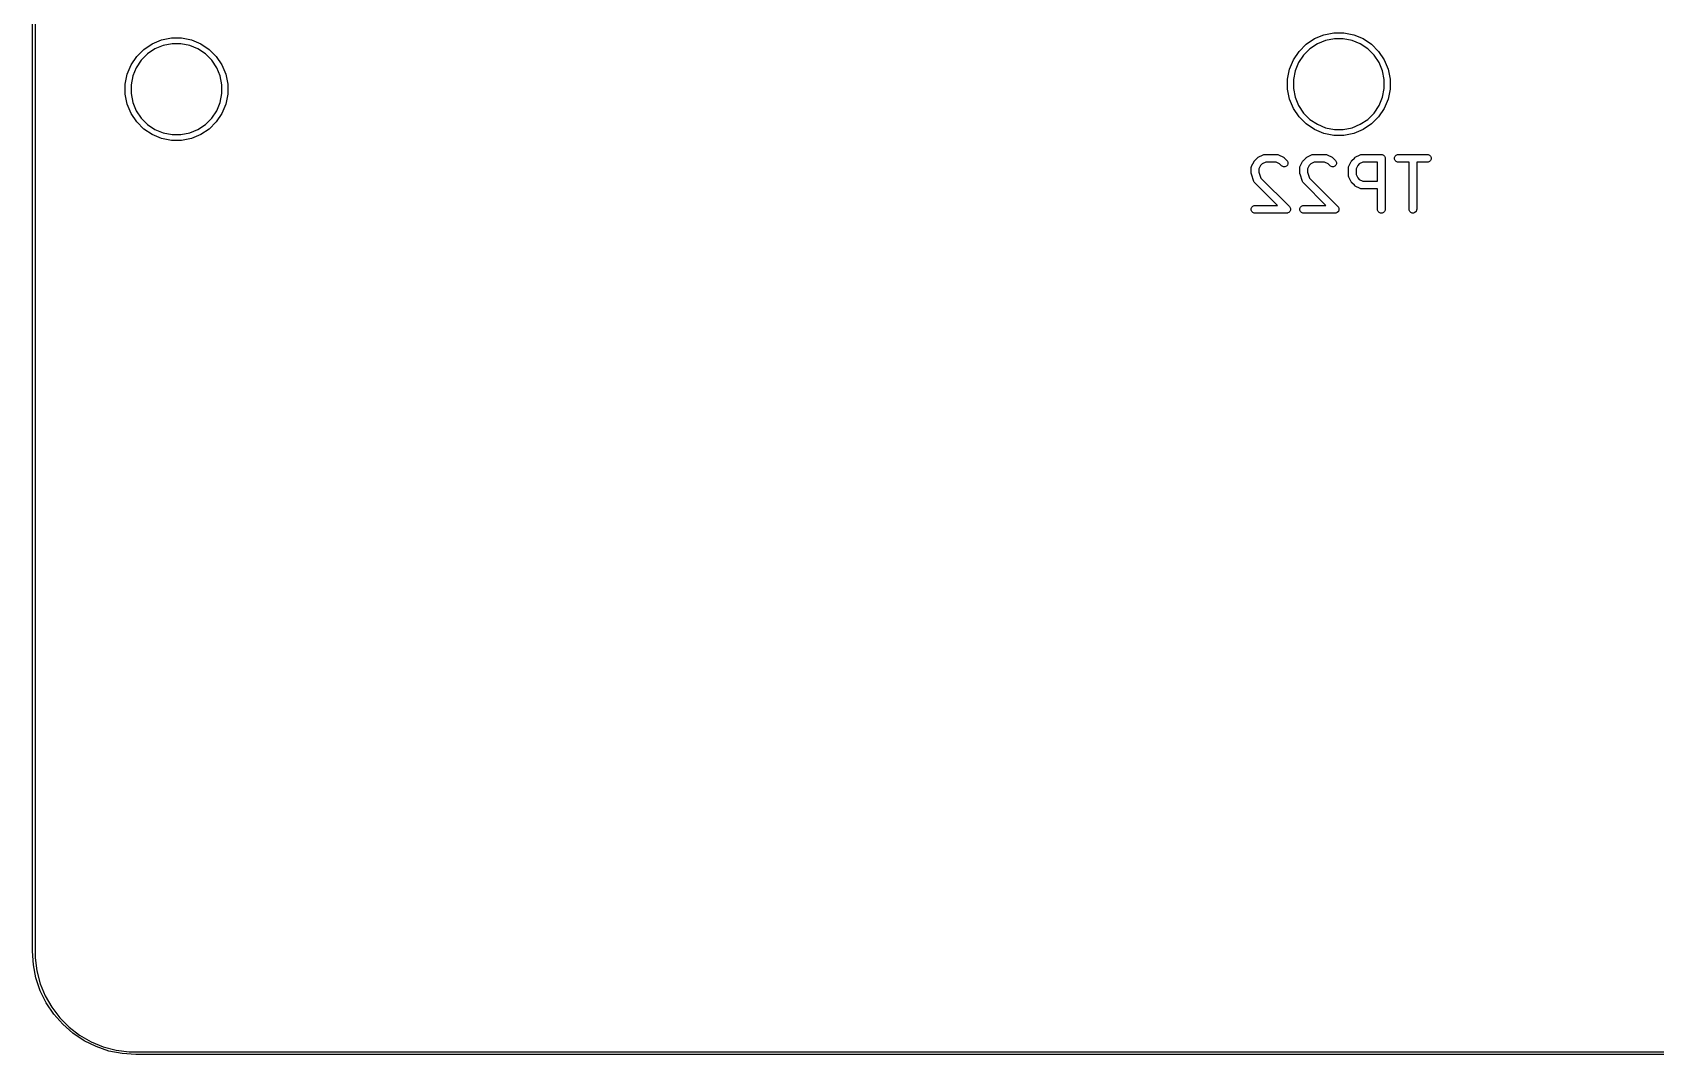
# Model space of a CAD drawing. Header units: millimetres. Extents: x 113.4 to 170.4, y -113 to -74.5.
# Drawn here: x 113.38 to 145.21, y -113.02 to -92.99 of the extents above; entities that cross this region are included whole.
import ezdxf

# ---------------------------------------------------------------- set-up
doc = ezdxf.new("R2010")
doc.units = ezdxf.units.MM
doc.layers.add('B.Silkscreen', color=31, linetype='CONTINUOUS', true_color=0xe8b2a7)

msp = doc.modelspace()

# ---------------------------------------------------------------- linework, layer by layer
at = {"layer": 'B.Silkscreen', "linetype": 'CONTINUOUS'}
for p, q in [((113.375, -111), (113.375, -76.5)), ((113.425, -76.5), (113.425, -111)), ((115.559263, -93.319259), (115.723889, -93.20926)), ((115.723889, -93.20926), (115.906812, -93.13349)), ((115.940397, -93.244203), (115.778427, -93.311293)), ((115.906812, -93.13349), (116.101003, -93.094863)), ((116.112343, -93.21), (115.940397, -93.244203)), ((116.101003, -93.094863), (116.298997, -93.094863)), ((116.287657, -93.21), (116.112343, -93.21)), ((116.459603, -93.244203), (116.287657, -93.21)), ((116.298997, -93.094863), (116.493188, -93.13349)), ((116.621573, -93.311293), (116.459603, -93.244203)), ((116.493188, -93.13349), (116.676111, -93.20926)), ((116.676111, -93.20926), (116.840737, -93.319259)), ((138.219259, -93.359263), (138.359263, -93.219259)), ((138.359263, -93.219259), (138.523889, -93.10926)), ((138.578427, -93.211293), (138.432658, -93.308692)), ((138.523889, -93.10926), (138.706812, -93.03349)), ((138.740397, -93.144203), (138.578427, -93.211293)), ((138.706812, -93.03349), (138.901003, -92.994863)), ((138.912343, -93.11), (138.740397, -93.144203)), ((138.901003, -92.994863), (139.098997, -92.994863)), ((139.087657, -93.11), (138.912343, -93.11)), ((139.259603, -93.144203), (139.087657, -93.11)), ((139.098997, -92.994863), (139.293188, -93.03349)), ((139.421573, -93.211293), (139.259603, -93.144203)), ((139.293188, -93.03349), (139.476111, -93.10926)), ((139.567342, -93.308692), (139.421573, -93.211293)), ((139.476111, -93.10926), (139.640737, -93.219259)), ((139.640737, -93.219259), (139.780741, -93.359263)), ((115.30926, -93.623889), (115.419259, -93.459263)), ((115.508692, -93.532658), (115.411293, -93.678427)), ((115.419259, -93.459263), (115.559263, -93.319259)), ((115.632658, -93.408692), (115.508692, -93.532658)), ((115.778427, -93.311293), (115.632658, -93.408692)), ((116.767342, -93.408692), (116.621573, -93.311293)), ((116.891308, -93.532658), (116.767342, -93.408692)), ((116.840737, -93.319259), (116.980741, -93.459263)), ((116.988707, -93.678427), (116.891308, -93.532658)), ((116.980741, -93.459263), (117.09074, -93.623889)), ((138.03349, -93.706812), (138.10926, -93.523889)), ((138.10926, -93.523889), (138.219259, -93.359263)), ((138.211293, -93.578427), (138.144203, -93.740397)), ((138.308692, -93.432658), (138.211293, -93.578427)), ((138.432658, -93.308692), (138.308692, -93.432658)), ((139.691308, -93.432658), (139.567342, -93.308692)), ((139.788707, -93.578427), (139.691308, -93.432658)), ((139.780741, -93.359263), (139.89074, -93.523889)), ((139.855797, -93.740397), (139.788707, -93.578427)), ((139.89074, -93.523889), (139.96651, -93.706812)), ((115.194863, -94.001003), (115.23349, -93.806812)), ((115.23349, -93.806812), (115.30926, -93.623889)), ((115.344203, -93.840397), (115.31, -94.012343)), ((115.411293, -93.678427), (115.344203, -93.840397)), ((117.055797, -93.840397), (116.988707, -93.678427)), ((117.09, -94.012343), (117.055797, -93.840397)), ((117.09074, -93.623889), (117.16651, -93.806812)), ((117.16651, -93.806812), (117.205137, -94.001003)), ((137.994863, -93.901003), (138.03349, -93.706812)), ((137.994863, -93.912343), (137.994863, -93.901003)), ((137.994863, -94.098997), (137.994863, -93.912343)), ((138.144203, -93.740397), (138.11, -93.912343)), ((138.11, -93.912343), (138.11, -94.087657)), ((139.89, -93.912343), (139.855797, -93.740397)), ((139.89, -94.087657), (139.89, -93.912343)), ((139.96651, -93.706812), (140.005137, -93.901003)), ((140.005137, -93.901003), (140.005137, -94.098997)), ((115.194863, -94.012343), (115.194863, -94.001003)), ((115.194863, -94.198997), (115.194863, -94.012343)), ((115.23349, -94.393188), (115.194863, -94.198997)), ((115.31, -94.012343), (115.31, -94.187657)), ((115.31, -94.187657), (115.344203, -94.359603)), ((117.055797, -94.359603), (117.09, -94.187657)), ((117.09, -94.187657), (117.09, -94.012343)), ((117.205137, -94.198997), (117.16651, -94.393188)), ((117.205137, -94.001003), (117.205137, -94.198997)), ((138.03349, -94.293188), (137.994863, -94.098997)), ((138.11, -94.087657), (138.144203, -94.259603)), ((139.855797, -94.259603), (139.89, -94.087657)), ((140.005137, -94.098997), (139.96651, -94.293188)), ((115.30926, -94.576111), (115.23349, -94.393188)), ((115.344203, -94.359603), (115.411293, -94.521573)), ((115.411293, -94.521573), (115.508692, -94.667342)), ((116.891308, -94.667342), (116.988707, -94.521573)), ((116.988707, -94.521573), (117.055797, -94.359603)), ((117.16651, -94.393188), (117.09074, -94.576111)), ((138.10926, -94.476111), (138.03349, -94.293188)), ((138.219259, -94.640737), (138.10926, -94.476111)), ((138.144203, -94.259603), (138.211293, -94.421573)), ((138.211293, -94.421573), (138.308692, -94.567342)), ((139.691308, -94.567342), (139.788707, -94.421573)), ((139.89074, -94.476111), (139.780741, -94.640737)), ((139.788707, -94.421573), (139.855797, -94.259603)), ((139.96651, -94.293188), (139.89074, -94.476111)), ((115.419259, -94.740737), (115.30926, -94.576111)), ((115.559263, -94.880741), (115.419259, -94.740737)), ((115.508692, -94.667342), (115.632658, -94.791308)), ((115.632658, -94.791308), (115.778427, -94.888707)), ((116.621573, -94.888707), (116.767342, -94.791308)), ((116.767342, -94.791308), (116.891308, -94.667342)), ((116.980741, -94.740737), (116.840737, -94.880741)), ((117.09074, -94.576111), (116.980741, -94.740737)), ((138.359263, -94.780741), (138.219259, -94.640737)), ((138.308692, -94.567342), (138.432658, -94.691308)), ((138.523889, -94.89074), (138.359263, -94.780741)), ((138.432658, -94.691308), (138.578427, -94.788707)), ((138.578427, -94.788707), (138.740397, -94.855797)), ((138.740397, -94.855797), (138.912343, -94.89)), ((139.087657, -94.89), (139.259603, -94.855797)), ((139.259603, -94.855797), (139.421573, -94.788707)), ((139.421573, -94.788707), (139.567342, -94.691308)), ((139.640737, -94.780741), (139.476111, -94.89074)), ((139.567342, -94.691308), (139.691308, -94.567342)), ((139.780741, -94.640737), (139.640737, -94.780741)), ((115.723889, -94.99074), (115.559263, -94.880741)), ((115.906812, -95.06651), (115.723889, -94.99074)), ((115.778427, -94.888707), (115.940397, -94.955797)), ((116.101003, -95.105137), (115.906812, -95.06651)), ((115.940397, -94.955797), (116.112343, -94.99)), ((116.298997, -95.105137), (116.101003, -95.105137)), ((116.112343, -94.99), (116.287657, -94.99)), ((116.287657, -94.99), (116.459603, -94.955797)), ((116.493188, -95.06651), (116.298997, -95.105137)), ((116.459603, -94.955797), (116.621573, -94.888707)), ((116.676111, -94.99074), (116.493188, -95.06651)), ((116.840737, -94.880741), (116.676111, -94.99074)), ((138.706812, -94.96651), (138.523889, -94.89074)), ((138.901003, -95.005137), (138.706812, -94.96651)), ((139.098997, -95.005137), (138.901003, -95.005137)), ((138.912343, -94.89), (139.087657, -94.89)), ((139.293188, -94.96651), (139.098997, -95.005137)), ((139.476111, -94.89074), (139.293188, -94.96651)), ((137.337679, -95.516516), (137.341643, -95.510216)), ((137.341643, -95.510216), (137.342401, -95.508389)), ((137.342401, -95.508389), (137.344089, -95.506332)), ((137.344089, -95.506332), (137.345511, -95.504073)), ((137.345511, -95.504073), (137.347009, -95.502773)), ((137.347009, -95.502773), (137.351728, -95.497024)), ((137.351728, -95.497024), (137.399347, -95.449405)), ((137.399347, -95.449405), (137.405096, -95.444686)), ((137.405096, -95.444686), (137.406396, -95.443188)), ((137.406396, -95.443188), (137.408655, -95.441766)), ((137.408655, -95.441766), (137.410712, -95.440078)), ((137.410712, -95.440078), (137.412539, -95.43932)), ((137.412539, -95.43932), (137.418839, -95.435356)), ((137.418839, -95.435356), (137.514077, -95.387737)), ((137.514077, -95.387737), (137.527808, -95.382482)), ((137.527808, -95.382482), (137.530497, -95.38229)), ((137.530497, -95.38229), (137.532986, -95.38126)), ((137.532986, -95.38126), (137.547618, -95.379819)), ((137.547618, -95.379819), (137.785713, -95.379819)), ((137.785713, -95.379819), (137.800345, -95.38126)), ((137.800345, -95.38126), (137.802834, -95.382291)), ((137.802834, -95.382291), (137.805522, -95.382482)), ((137.805522, -95.382482), (137.819254, -95.387737)), ((137.819254, -95.387737), (137.914492, -95.435356)), ((137.914492, -95.435356), (137.920791, -95.43932)), ((137.920791, -95.43932), (137.922619, -95.440078)), ((137.922619, -95.440078), (137.924675, -95.441766)), ((137.924675, -95.441766), (137.926935, -95.443188)), ((137.926935, -95.443188), (137.928234, -95.444686)), ((137.928234, -95.444686), (137.933984, -95.449405)), ((137.933984, -95.449405), (137.981603, -95.497024)), ((137.981603, -95.497024), (137.99093, -95.508389)), ((137.99093, -95.508389), (138.002129, -95.535425)), ((138.29006, -95.516516), (138.294024, -95.510216)), ((138.294024, -95.510216), (138.294782, -95.508389)), ((138.294782, -95.508389), (138.29647, -95.506332)), ((138.29647, -95.506332), (138.297892, -95.504073)), ((138.297892, -95.504073), (138.29939, -95.502773)), ((138.29939, -95.502773), (138.304109, -95.497024)), ((138.304109, -95.497024), (138.351728, -95.449405)), ((138.351728, -95.449405), (138.357477, -95.444686)), ((138.357477, -95.444686), (138.358777, -95.443188)), ((138.358777, -95.443188), (138.361036, -95.441766)), ((138.361036, -95.441766), (138.363093, -95.440078)), ((138.363093, -95.440078), (138.36492, -95.43932)), ((138.36492, -95.43932), (138.37122, -95.435356)), ((138.37122, -95.435356), (138.466458, -95.387737)), ((138.466458, -95.387737), (138.480189, -95.382482)), ((138.480189, -95.382482), (138.482878, -95.38229)), ((138.482878, -95.38229), (138.485367, -95.38126)), ((138.485367, -95.38126), (138.499999, -95.379819)), ((138.499999, -95.379819), (138.738094, -95.379819)), ((138.738094, -95.379819), (138.752726, -95.38126)), ((138.752726, -95.38126), (138.755215, -95.382291)), ((138.755215, -95.382291), (138.757903, -95.382482)), ((138.757903, -95.382482), (138.771635, -95.387737)), ((138.771635, -95.387737), (138.866873, -95.435356)), ((138.866873, -95.435356), (138.873172, -95.43932)), ((138.873172, -95.43932), (138.875, -95.440078)), ((138.875, -95.440078), (138.877056, -95.441766)), ((138.877056, -95.441766), (138.879316, -95.443188)), ((138.879316, -95.443188), (138.880615, -95.444686)), ((138.880615, -95.444686), (138.886365, -95.449405)), ((138.886365, -95.449405), (138.933984, -95.497024)), ((138.933984, -95.497024), (138.943311, -95.508389)), ((138.943311, -95.508389), (138.95451, -95.535425)), ((139.242441, -95.516516), (139.246405, -95.510216)), ((139.246405, -95.510216), (139.247163, -95.508389)), ((139.247163, -95.508389), (139.248851, -95.506332)), ((139.248851, -95.506332), (139.250273, -95.504073)), ((139.250273, -95.504073), (139.251771, -95.502773)), ((139.251771, -95.502773), (139.25649, -95.497024)), ((139.25649, -95.497024), (139.304109, -95.449405)), ((139.304109, -95.449405), (139.309858, -95.444686)), ((139.309858, -95.444686), (139.311158, -95.443188)), ((139.311158, -95.443188), (139.313417, -95.441766)), ((139.313417, -95.441766), (139.315474, -95.440078)), ((139.315474, -95.440078), (139.317301, -95.43932)), ((139.317301, -95.43932), (139.323601, -95.435356)), ((139.323601, -95.435356), (139.418839, -95.387737)), ((139.418839, -95.387737), (139.43257, -95.382482)), ((139.43257, -95.382482), (139.435259, -95.38229)), ((139.435259, -95.38229), (139.437748, -95.38126)), ((139.437748, -95.38126), (139.45238, -95.379819)), ((139.45238, -95.379819), (139.833332, -95.379819)), ((139.833332, -95.379819), (139.847964, -95.38126)), ((139.847964, -95.38126), (139.875, -95.392459)), ((139.875, -95.392459), (139.895692, -95.413151)), ((139.895692, -95.413151), (139.906891, -95.440187)), ((139.906891, -95.440187), (139.908332, -95.454819)), ((139.908332, -95.454819), (139.908332, -96.454819)), ((140.093107, -95.440187), (140.104306, -95.413151)), ((140.093107, -95.469451), (140.093107, -95.440187)), ((140.104306, -95.496487), (140.093107, -95.469451)), ((140.104306, -95.413151), (140.124998, -95.392459)), ((140.124998, -95.517179), (140.104306, -95.496487)), ((140.124998, -95.392459), (140.152034, -95.38126)), ((140.152034, -95.38126), (140.166666, -95.379819)), ((140.166666, -95.379819), (140.738094, -95.379819)), ((140.738094, -95.379819), (140.752726, -95.38126)), ((140.752726, -95.38126), (140.779762, -95.392459)), ((140.779762, -95.392459), (140.800454, -95.413151)), ((140.800454, -95.496487), (140.779762, -95.517179)), ((140.800454, -95.413151), (140.811653, -95.440187)), ((140.811653, -95.469451), (140.800454, -95.496487)), ((140.811653, -95.440187), (140.811653, -95.469451)), ((137.282142, -95.645295), (137.283583, -95.630663)), ((137.282142, -95.740533), (137.282142, -95.645295)), ((137.282871, -95.747938), (137.282142, -95.740533)), ((137.282731, -95.749913), (137.282871, -95.747938)), ((137.283321, -95.75251), (137.282731, -95.749913)), ((137.283583, -95.755165), (137.283321, -95.75251)), ((137.283583, -95.630663), (137.284614, -95.628173)), ((137.284341, -95.756996), (137.283583, -95.755165)), ((137.285991, -95.76425), (137.284341, -95.756996)), ((137.284614, -95.628173), (137.284805, -95.625486)), ((137.284805, -95.625486), (137.29006, -95.611754)), ((137.33361, -95.907107), (137.285991, -95.76425)), ((137.29006, -95.611754), (137.337679, -95.516516)), ((137.4664, -95.594484), (137.432142, -95.663)), ((137.432142, -95.663), (137.432142, -95.728362)), ((137.432142, -95.728362), (137.470313, -95.842876)), ((137.496807, -95.564077), (137.4664, -95.594484)), ((137.565323, -95.529819), (137.496807, -95.564077)), ((137.768008, -95.529819), (137.565323, -95.529819)), ((137.836524, -95.564077), (137.768008, -95.529819)), ((137.875537, -95.60309), (137.836524, -95.564077)), ((137.886902, -95.612417), (137.875537, -95.60309)), ((137.913938, -95.623616), (137.886902, -95.612417)), ((137.943201, -95.623616), (137.913938, -95.623616)), ((137.970237, -95.612417), (137.943201, -95.623616)), ((137.99093, -95.591724), (137.970237, -95.612417)), ((138.002129, -95.564688), (137.99093, -95.591724)), ((138.002129, -95.535425), (138.002129, -95.564688)), ((138.234523, -95.645295), (138.235964, -95.630663)), ((138.234523, -95.740533), (138.234523, -95.645295)), ((138.235252, -95.747938), (138.234523, -95.740533)), ((138.235112, -95.749913), (138.235252, -95.747938)), ((138.235702, -95.75251), (138.235112, -95.749913)), ((138.235964, -95.755165), (138.235702, -95.75251)), ((138.235964, -95.630663), (138.236995, -95.628173)), ((138.236722, -95.756996), (138.235964, -95.755165)), ((138.238372, -95.76425), (138.236722, -95.756996)), ((138.236995, -95.628173), (138.237186, -95.625486)), ((138.237186, -95.625486), (138.242441, -95.611754)), ((138.285991, -95.907107), (138.238372, -95.76425)), ((138.242441, -95.611754), (138.29006, -95.516516)), ((138.418781, -95.594484), (138.384523, -95.663)), ((138.384523, -95.663), (138.384523, -95.728362)), ((138.384523, -95.728362), (138.422694, -95.842876)), ((138.449188, -95.564077), (138.418781, -95.594484)), ((138.517704, -95.529819), (138.449188, -95.564077)), ((138.720389, -95.529819), (138.517704, -95.529819)), ((138.788905, -95.564077), (138.720389, -95.529819)), ((138.827918, -95.60309), (138.788905, -95.564077)), ((138.839283, -95.612417), (138.827918, -95.60309)), ((138.866319, -95.623616), (138.839283, -95.612417)), ((138.895582, -95.623616), (138.866319, -95.623616)), ((138.922618, -95.612417), (138.895582, -95.623616)), ((138.943311, -95.591724), (138.922618, -95.612417)), ((138.95451, -95.564688), (138.943311, -95.591724)), ((138.95451, -95.535425), (138.95451, -95.564688)), ((139.186904, -95.645295), (139.188345, -95.630663)), ((139.186904, -95.788152), (139.186904, -95.645295)), ((139.188345, -95.802784), (139.186904, -95.788152)), ((139.188345, -95.630663), (139.189376, -95.628173)), ((139.189376, -95.805273), (139.188345, -95.802784)), ((139.189376, -95.628173), (139.189567, -95.625486)), ((139.189567, -95.807961), (139.189376, -95.805273)), ((139.189567, -95.625486), (139.194822, -95.611754)), ((139.194822, -95.821693), (139.189567, -95.807961)), ((139.194822, -95.611754), (139.242441, -95.516516)), ((139.242441, -95.916931), (139.194822, -95.821693)), ((139.371162, -95.594484), (139.336904, -95.663)), ((139.336904, -95.663), (139.336904, -95.770447)), ((139.336904, -95.770447), (139.371162, -95.838963)), ((139.401569, -95.564077), (139.371162, -95.594484)), ((139.470085, -95.529819), (139.401569, -95.564077)), ((139.758332, -95.529819), (139.470085, -95.529819)), ((139.758332, -95.903628), (139.758332, -95.529819)), ((140.152034, -95.528378), (140.124998, -95.517179)), ((140.166666, -95.529819), (140.152034, -95.528378)), ((140.37738, -95.529819), (140.166666, -95.529819)), ((140.37738, -96.454819), (140.37738, -95.529819)), ((140.738094, -95.529819), (140.52738, -95.529819)), ((140.52738, -95.529819), (140.52738, -96.454819)), ((140.752726, -95.528378), (140.738094, -95.529819)), ((140.779762, -95.517179), (140.752726, -95.528378)), ((137.339604, -95.920532), (137.33361, -95.907107)), ((137.341369, -95.922567), (137.339604, -95.920532)), ((137.342401, -95.925058), (137.341369, -95.922567)), ((137.351728, -95.936423), (137.342401, -95.925058)), ((137.795123, -96.379819), (137.351728, -95.936423)), ((137.470313, -95.842876), (138.029222, -96.401786)), ((138.291985, -95.920532), (138.285991, -95.907107)), ((138.29375, -95.922567), (138.291985, -95.920532)), ((138.294782, -95.925058), (138.29375, -95.922567)), ((138.304109, -95.936423), (138.294782, -95.925058)), ((138.747504, -96.379819), (138.304109, -95.936423)), ((138.422694, -95.842876), (138.981603, -96.401786)), ((139.246405, -95.92323), (139.242441, -95.916931)), ((139.247163, -95.925058), (139.246405, -95.92323)), ((139.248851, -95.927114), (139.247163, -95.925058)), ((139.250273, -95.929374), (139.248851, -95.927114)), ((139.251771, -95.930673), (139.250273, -95.929374)), ((139.25649, -95.936423), (139.251771, -95.930673)), ((139.304109, -95.984042), (139.25649, -95.936423)), ((139.309858, -95.98876), (139.304109, -95.984042)), ((139.311158, -95.990259), (139.309858, -95.98876)), ((139.313417, -95.99168), (139.311158, -95.990259)), ((139.315474, -95.993369), (139.313417, -95.99168)), ((139.317301, -95.994126), (139.315474, -95.993369)), ((139.323601, -95.998091), (139.317301, -95.994126)), ((139.418839, -96.04571), (139.323601, -95.998091)), ((139.371162, -95.838963), (139.401569, -95.86937)), ((139.401569, -95.86937), (139.470085, -95.903628)), ((139.43257, -96.050965), (139.418839, -96.04571)), ((139.435259, -96.051156), (139.43257, -96.050965)), ((139.437748, -96.052187), (139.435259, -96.051156)), ((139.45238, -96.053628), (139.437748, -96.052187)), ((139.758332, -96.053628), (139.45238, -96.053628)), ((139.470085, -95.903628), (139.758332, -95.903628)), ((139.758332, -96.454819), (139.758332, -96.053628)), ((137.283583, -96.440187), (137.294782, -96.413151)), ((137.283583, -96.469451), (137.283583, -96.440187)), ((137.294782, -96.413151), (137.315474, -96.392459)), ((137.315474, -96.392459), (137.34251, -96.38126)), ((137.34251, -96.38126), (137.357142, -96.379819)), ((137.357142, -96.379819), (137.795123, -96.379819)), ((138.029222, -96.401786), (138.03855, -96.413151)), ((138.03855, -96.413151), (138.049748, -96.440188)), ((138.049748, -96.440188), (138.049748, -96.469451)), ((138.235964, -96.440187), (138.247163, -96.413151)), ((138.235964, -96.469451), (138.235964, -96.440187)), ((138.247163, -96.413151), (138.267855, -96.392459)), ((138.267855, -96.392459), (138.294891, -96.38126)), ((138.294891, -96.38126), (138.309523, -96.379819)), ((138.309523, -96.379819), (138.747504, -96.379819)), ((138.981603, -96.401786), (138.990931, -96.413151)), ((138.990931, -96.413151), (139.002129, -96.440188)), ((139.002129, -96.440188), (139.002129, -96.469451)), ((139.759773, -96.469451), (139.758332, -96.454819)), ((139.908332, -96.454819), (139.906891, -96.469451)), ((140.378821, -96.469451), (140.37738, -96.454819)), ((140.52738, -96.454819), (140.525939, -96.469451)), ((137.294782, -96.496487), (137.283583, -96.469451)), ((137.315474, -96.517179), (137.294782, -96.496487)), ((137.34251, -96.528378), (137.315474, -96.517179)), ((137.357142, -96.529819), (137.34251, -96.528378)), ((137.976189, -96.529819), (137.357142, -96.529819)), ((137.990821, -96.528378), (137.976189, -96.529819)), ((137.998739, -96.525098), (137.990821, -96.528378)), ((138.017857, -96.51718), (137.998739, -96.525098)), ((138.038549, -96.496487), (138.017857, -96.51718)), ((138.049748, -96.469451), (138.038549, -96.496487)), ((138.247163, -96.496487), (138.235964, -96.469451)), ((138.267855, -96.517179), (138.247163, -96.496487)), ((138.294891, -96.528378), (138.267855, -96.517179)), ((138.309523, -96.529819), (138.294891, -96.528378)), ((138.92857, -96.529819), (138.309523, -96.529819)), ((138.943202, -96.528378), (138.92857, -96.529819)), ((138.95112, -96.525098), (138.943202, -96.528378)), ((138.970238, -96.51718), (138.95112, -96.525098)), ((138.99093, -96.496487), (138.970238, -96.51718)), ((139.002129, -96.469451), (138.99093, -96.496487)), ((139.770972, -96.496487), (139.759773, -96.469451)), ((139.791664, -96.517179), (139.770972, -96.496487)), ((139.8187, -96.528378), (139.791664, -96.517179)), ((139.847964, -96.528378), (139.8187, -96.528378)), ((139.875, -96.517179), (139.847964, -96.528378)), ((139.895692, -96.496487), (139.875, -96.517179)), ((139.906891, -96.469451), (139.895692, -96.496487)), ((140.39002, -96.496487), (140.378821, -96.469451)), ((140.410712, -96.517179), (140.39002, -96.496487)), ((140.437748, -96.528378), (140.410712, -96.517179)), ((140.467012, -96.528378), (140.437748, -96.528378)), ((140.494048, -96.517179), (140.467012, -96.528378)), ((140.51474, -96.496487), (140.494048, -96.517179)), ((140.525939, -96.469451), (140.51474, -96.496487)), ((113.392324, -111.264316), (113.375, -111)), ((113.425, -111), (113.425, -111.129448)), ((113.444, -111.524109), (113.392324, -111.264316)), ((113.425, -111.129448), (113.458792, -111.38613)), ((113.458792, -111.38613), (113.5258, -111.636205)), ((113.529144, -111.774934), (113.444, -111.524109)), ((113.5258, -111.636205), (113.624875, -111.875395)), ((113.646298, -112.0125), (113.529144, -111.774934)), ((113.624875, -111.875395), (113.754323, -112.099606)), ((113.793459, -112.232742), (113.646298, -112.0125)), ((113.754323, -112.099606), (113.91193, -112.305003)), ((113.968108, -112.431892), (113.793459, -112.232742)), ((113.91193, -112.305003), (114.094997, -112.48807)), ((114.167258, -112.606541), (113.968108, -112.431892)), ((114.094997, -112.48807), (114.300394, -112.645677)), ((114.3875, -112.753702), (114.167258, -112.606541)), ((114.300394, -112.645677), (114.524605, -112.775125)), ((114.625066, -112.870856), (114.3875, -112.753702)), ((114.524605, -112.775125), (114.763795, -112.8742)), ((114.875891, -112.956), (114.625066, -112.870856)), ((114.763795, -112.8742), (115.01387, -112.941208)), ((115.135684, -113.007676), (114.875891, -112.956)), ((115.01387, -112.941208), (115.270552, -112.975)), ((115.4, -113.025), (115.135684, -113.007676)), ((115.270552, -112.975), (115.4, -112.975)), ((115.4, -112.975), (168.4, -112.975)), ((168.4, -113.025), (115.4, -113.025))]:
    msp.add_line(p, q, dxfattribs=at)

doc.saveas('drawing.dxf')
